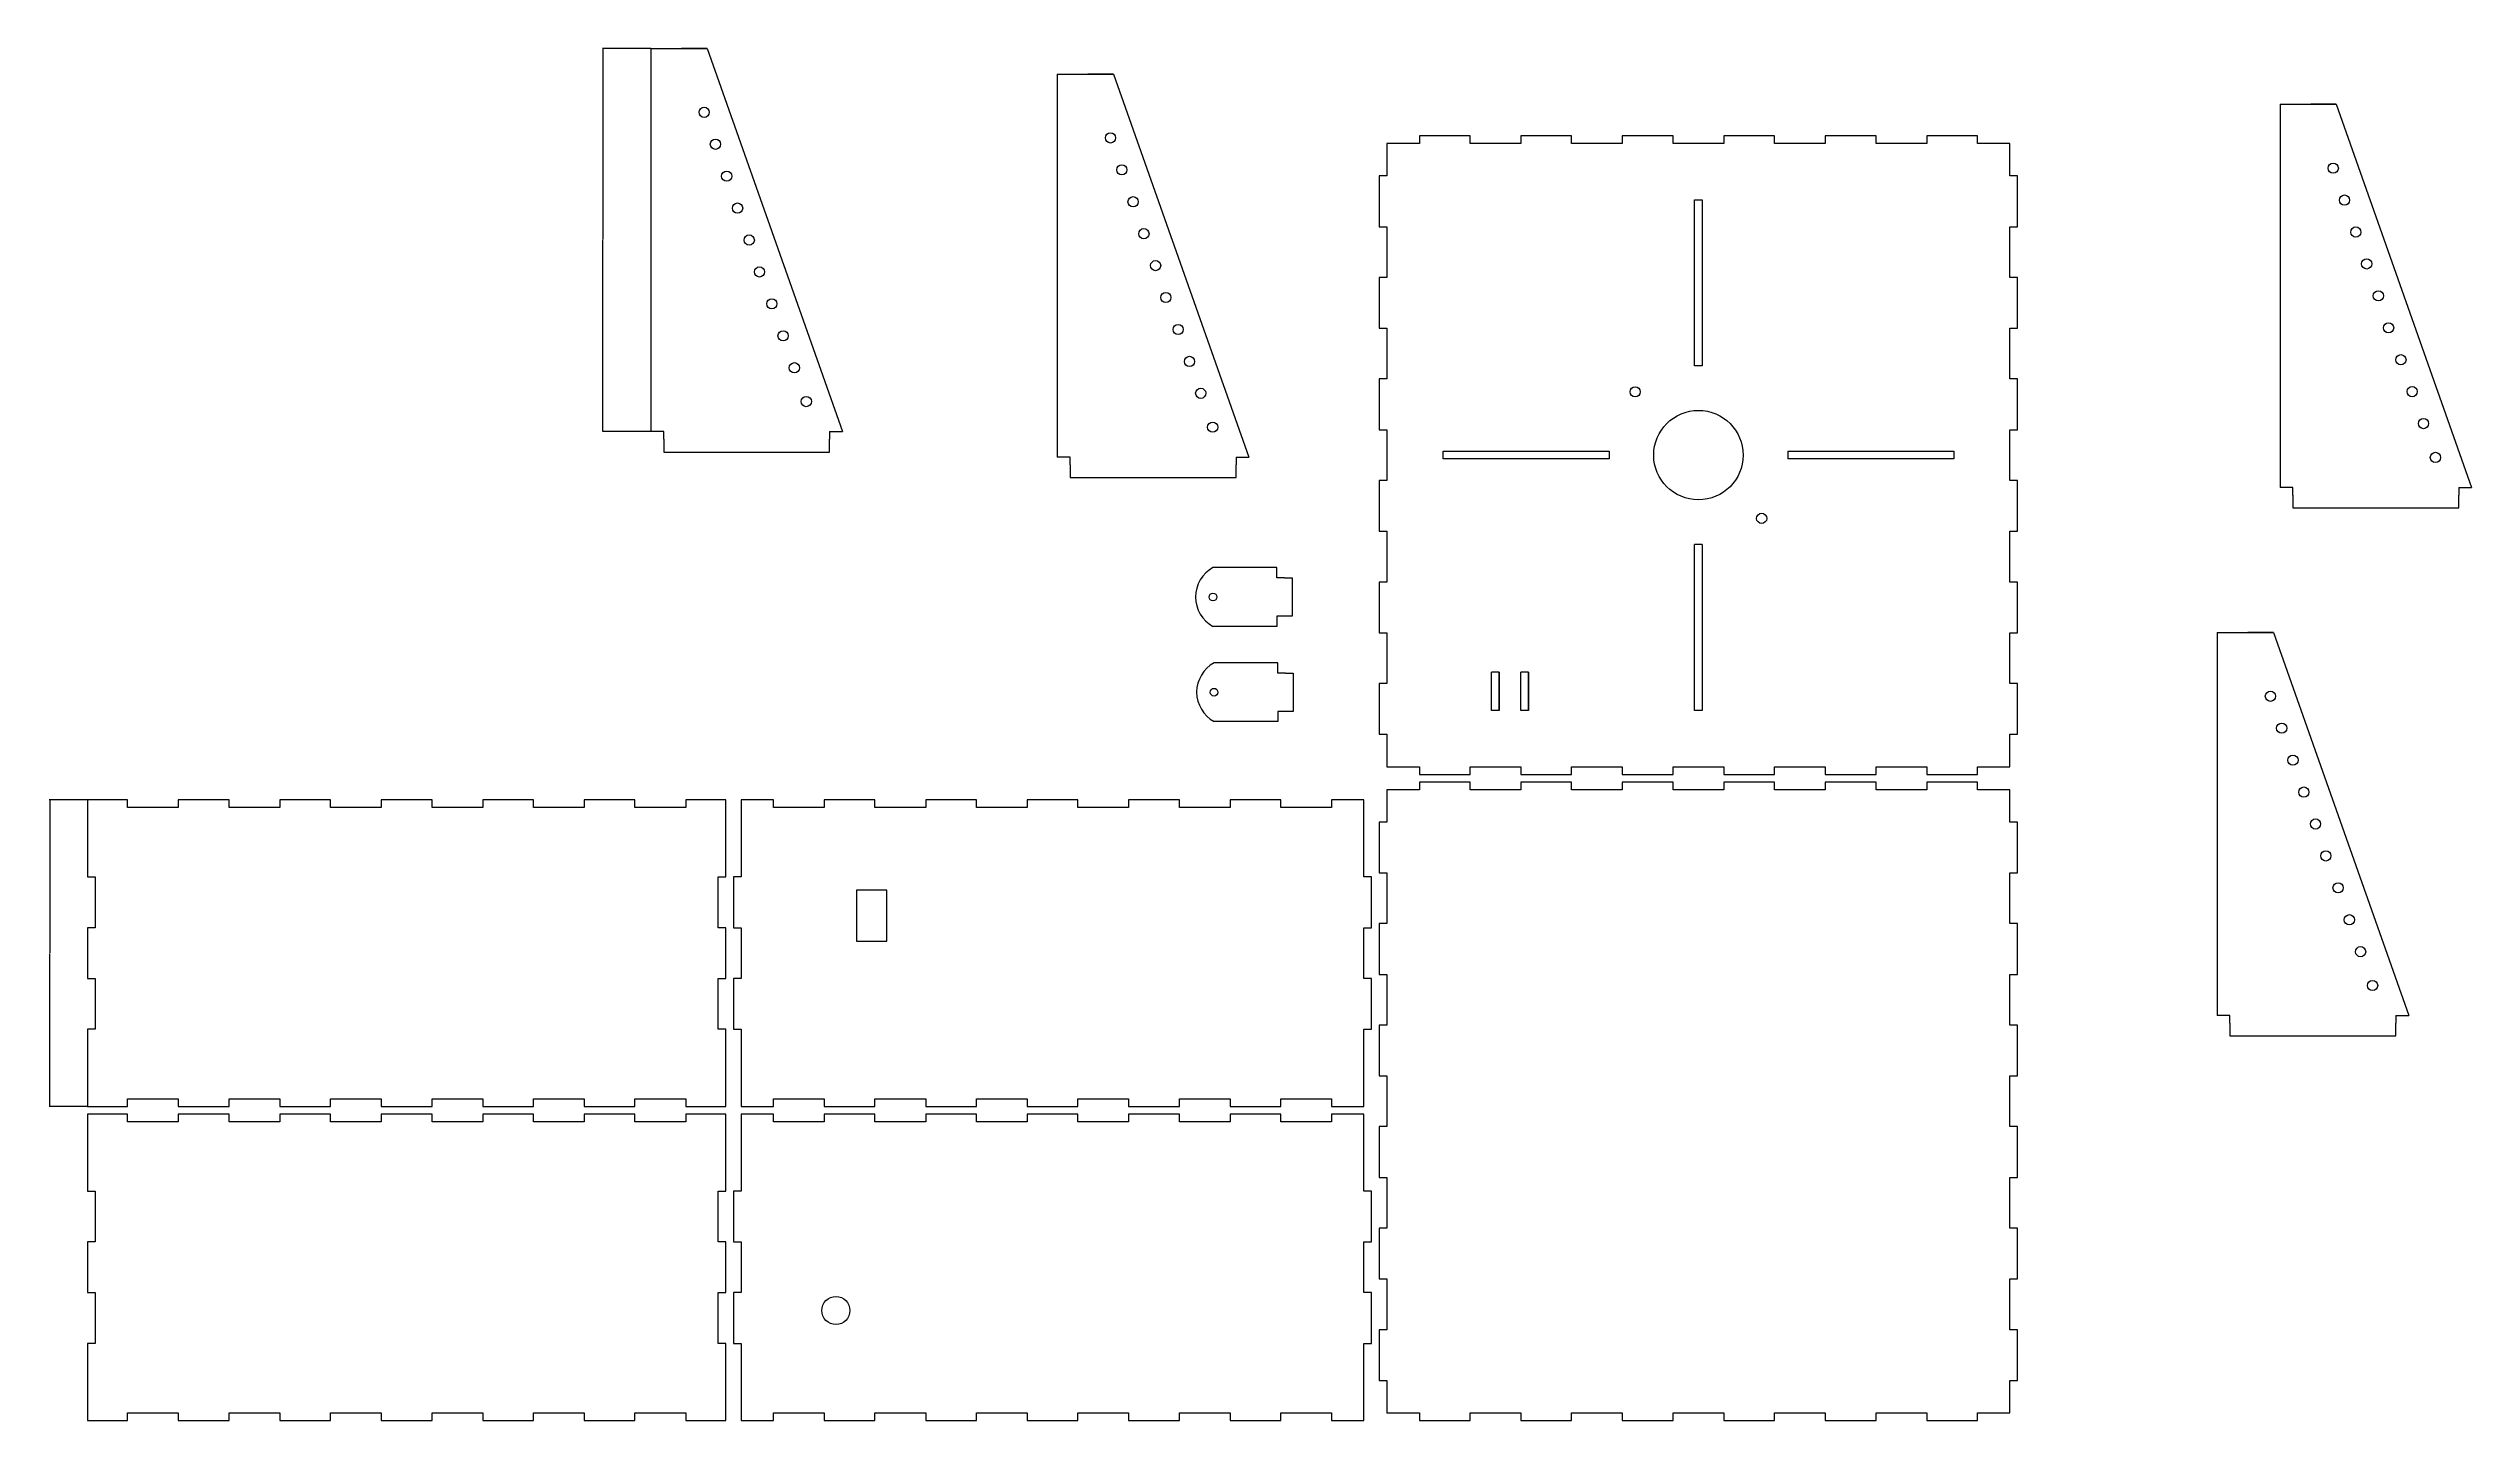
# Model space of a CAD drawing. Header units: millimetres. Extents: x -15 to 934, y 3 to 540.
import ezdxf

# ---------------------------------------------------------------- set-up
doc = ezdxf.new("R2010")
doc.units = ezdxf.units.MM
doc.header["$MEASUREMENT"] = 0
doc.layers.get('0').update_dxf_attribs({"linetype": 'CONTINUOUS'})
doc.layers.get('Defpoints').update_dxf_attribs({"linetype": 'CONTINUOUS'})
for name, color, linetype in [('back_outsideCutPath', 7, 'CONTINUOUS'), ('bottom_outsideCutPath', 7, 'CONTINUOUS'), ('front_outsideCutPath', 7, 'CONTINUOUS'), ('left_outsideCutPath', 7, 'CONTINUOUS'), ('right_outsideCutPath', 7, 'CONTINUOUS'), ('top_outsideCutPath', 7, 'CONTINUOUS')]:
    doc.layers.add(name, color=color, linetype=linetype)
doc.dimstyles.get("Standard").update_dxf_attribs({"dimtxt": 0.18, "dimasz": 0.18, "dimexe": 0.18, "dimexo": 0.0625, "dimgap": 0.09, "dimtad": 0, "dimtih": 1, "dimtoh": 1, "dimdec": 4, "dimzin": 0, "dimdsep": 46, "dimtxsty": 'Standard', "dimcen": 0.09, "dimadec": 0, "dimazin": 0, "dimtfac": 1, "dimtdec": 4, "dimtofl": 0, "dimtmove": 0, "dimatfit": 3, "dimfxl": 1, "dimtolj": 1, "dimtzin": 0, "dimarcsym": 0})

# ---------------------------------------------------------------- blocks, each defined once
blk = doc.blocks.new('*D13')
at = {"color": 0, "linetype": 'Continuous', "lineweight": -2, "transparency": 16777216}
for p, q in [((220.64, 540.21), (201.68, 540.21)), ((201.86, 540.03), (201.86, 465.39)), ((201.86, 390.39), (201.86, 465.03)), ((220.64, 390.21), (201.68, 390.21))]:
    blk.add_line(p, q, dxfattribs=at)
at = {"color": 0, "linetype": 'Continuous', "transparency": 16777216}
for points in [[(201.83, 540.03), (201.89, 540.03), (201.86, 540.21)], [(201.83, 390.39), (201.89, 390.39), (201.86, 390.21)]]:
    blk.add_solid(points, dxfattribs=at)
at = {"layer": 'Defpoints', "color": 0, "linetype": 'Continuous', "transparency": 16777216}
for p in [(220.7, 540.21), (201.86, 390.21), (220.7, 390.21)]:
    blk.add_point(p, dxfattribs=at)
at = {"color": 0, "linetype": 'Continuous', "transparency": 16777216, "insert": (201.86, 465.21), "char_height": 0.18, "attachment_point": 5}
blk.add_mtext('\\A1;150.0000', dxfattribs=at)
blk = doc.blocks.new('*D14')
at = {"color": 0, "linetype": 'Continuous', "lineweight": -2, "transparency": 16777216}
for p, q in [((-0.06, 246), (-14.97, 246)), ((-14.79, 245.82), (-14.79, 186.18)), ((-14.79, 126.18), (-14.79, 185.82)), ((-0.06, 126), (-14.97, 126))]:
    blk.add_line(p, q, dxfattribs=at)
at = {"color": 0, "linetype": 'Continuous', "transparency": 16777216}
for points in [[(-14.82, 245.82), (-14.76, 245.82), (-14.79, 246)], [(-14.82, 126.18), (-14.76, 126.18), (-14.79, 126)]]:
    blk.add_solid(points, dxfattribs=at)
at = {"layer": 'Defpoints', "color": 0, "linetype": 'Continuous', "transparency": 16777216}
for p in [(0, 246), (-14.79, 126), (0, 126)]:
    blk.add_point(p, dxfattribs=at)
at = {"color": 0, "linetype": 'Continuous', "transparency": 16777216, "insert": (-14.79, 186), "char_height": 0.18, "attachment_point": 5}
blk.add_mtext('\\A1;120.0000', dxfattribs=at)

msp = doc.modelspace()

# ---------------------------------------------------------------- linework, layer by layer
at = {"linetype": 'Continuous'}
for p, q in [((220.70139, 540.20818), (242.70139, 540.20818)), ((220.70139, 540.20818), (220.70139, 390.20818)), ((242.70139, 540.20818), (232.70139, 540.20818)), ((242.70139, 540.20818), (295.70139, 390.20818)), ((379.88159, 530.19026), (401.88159, 530.19026)), ((379.88159, 530.19026), (379.88159, 380.19026)), ((401.88159, 530.19026), (391.88159, 530.19026)), ((401.88159, 530.19026), (454.88159, 380.19026)), ((858.83793, 518.34575), (880.83793, 518.34575)), ((858.83793, 518.34575), (858.83793, 368.34575)), ((880.83793, 518.34575), (870.83793, 518.34575)), ((880.83793, 518.34575), (933.83793, 368.34575)), ((629.5, 416), (629.5, 481)), ((629.5, 481), (632.5, 481)), ((632.5, 481), (632.5, 416)), ((632.5, 416), (629.5, 416)), ((225.70139, 390.20818), (220.70139, 390.20818)), ((225.70139, 388.70818), (225.70139, 390.20818)), ((290.70139, 390.20818), (290.70139, 387.20818)), ((290.70139, 390.20818), (295.70139, 390.20818)), ((225.70139, 387.20818), (225.70139, 388.70818)), ((225.70139, 387.20818), (225.70139, 382.20818)), ((225.70139, 382.20818), (290.70139, 382.20818)), ((290.70139, 382.20818), (290.70139, 387.20818)), ((384.88159, 380.19026), (379.88159, 380.19026)), ((384.88159, 378.69026), (384.88159, 380.19026)), ((449.88159, 380.19026), (449.88159, 377.19026)), ((449.88159, 380.19026), (454.88159, 380.19026)), ((531, 381), (531, 382.5)), ((531, 382.5), (596, 382.5)), ((531, 379.5), (531, 381)), ((596, 382.5), (596, 379.5)), ((666, 382.5), (731, 382.5)), ((666, 382.5), (666, 379.5)), ((731, 382.5), (731, 379.5)), ((384.88159, 377.19026), (384.88159, 378.69026)), ((384.88159, 377.19026), (384.88159, 372.19026)), ((384.88159, 372.19026), (449.88159, 372.19026)), ((449.88159, 372.19026), (449.88159, 377.19026)), ((596, 379.5), (531, 379.5)), ((731, 379.5), (666, 379.5)), ((863.83793, 368.34575), (858.83793, 368.34575)), ((863.83793, 366.84575), (863.83793, 368.34575)), ((863.83793, 365.34575), (863.83793, 366.84575)), ((863.83793, 365.34575), (863.83793, 360.34575)), ((928.83793, 368.34575), (928.83793, 365.34575)), ((928.83793, 368.34575), (933.83793, 368.34575)), ((928.83793, 360.34575), (928.83793, 365.34575)), ((863.83793, 360.34575), (928.83793, 360.34575)), ((629.5, 281), (629.5, 346)), ((632.5, 346), (629.5, 346)), ((632.5, 346), (632.5, 281)), ((465.85193, 336.9407), (440.85193, 336.9407)), ((465.85193, 332.9407), (465.85193, 336.9407)), ((468.85193, 332.9407), (465.85193, 332.9407)), ((468.85193, 332.9407), (471.85193, 332.9407)), ((471.85193, 332.9407), (471.85193, 317.9407)), ((465.85193, 313.9407), (440.85193, 313.9407)), ((467.35193, 317.9407), (465.85193, 317.9407)), ((465.85193, 317.9407), (465.85193, 313.9407)), ((468.85193, 317.9407), (467.35193, 317.9407)), ((471.85193, 317.9407), (468.85193, 317.9407)), ((834.22409, 311.56355), (856.22409, 311.56355)), ((834.22409, 311.56355), (834.22409, 161.56355)), ((856.22409, 311.56355), (846.22409, 311.56355)), ((856.22409, 311.56355), (909.22409, 161.56355)), ((466.29404, 299.67232), (441.29404, 299.67232)), ((466.29404, 295.67232), (466.29404, 299.67232)), ((469.29404, 295.67232), (466.29404, 295.67232)), ((469.29404, 295.67232), (472.29404, 295.67232)), ((472.29404, 295.67232), (472.29404, 280.67232)), ((549.90355, 281), (549.90355, 296)), ((552.90355, 296), (549.90355, 296)), ((552.90355, 296), (552.90355, 281)), ((552.90355, 281), (552.90355, 296)), ((561.5, 281), (561.5, 296)), ((564.5, 296), (561.5, 296)), ((564.5, 296), (564.5, 281)), ((564.5, 281), (564.5, 296)), ((466.29404, 276.67232), (441.29404, 276.67232)), ((467.79404, 280.67232), (466.29404, 280.67232)), ((466.29404, 280.67232), (466.29404, 276.67232)), ((469.29404, 280.67232), (467.79404, 280.67232)), ((472.29404, 280.67232), (469.29404, 280.67232)), ((551.40355, 281), (549.90355, 281)), ((552.90355, 281), (551.40355, 281)), ((563, 281), (561.5, 281)), ((564.5, 281), (563, 281)), ((631, 281), (629.5, 281)), ((632.5, 281), (631, 281)), ((301.15944, 210.64659), (301.15944, 190.64659)), ((313.15944, 210.64659), (301.15944, 210.64659)), ((313.15944, 190.64659), (313.15944, 210.64659)), ((301.15944, 190.64659), (313.15944, 190.64659)), ((839.22409, 161.56355), (834.22409, 161.56355)), ((839.22409, 160.06355), (839.22409, 161.56355)), ((904.22409, 161.56355), (904.22409, 158.56355)), ((904.22409, 161.56355), (909.22409, 161.56355)), ((839.22409, 158.56355), (839.22409, 160.06355)), ((839.22409, 158.56355), (839.22409, 153.56355)), ((839.22409, 153.56355), (904.22409, 153.56355)), ((904.22409, 153.56355), (904.22409, 158.56355))]:
    msp.add_line(p, q, dxfattribs=at)
for centre, radius in [((241.53472, 515.20818), 2), ((245.95139, 502.70818), 2), ((400.71493, 505.19026), 2), ((405.13159, 492.69026), 2), ((879.67126, 493.34575), 2), ((250.36806, 490.20818), 2), ((254.62508, 477.70818), 2), ((409.54826, 480.19026), 2), ((884.08793, 480.84575), 2), ((259.20139, 465.20818), 2), ((413.80529, 467.69026), 2), ((888.50459, 468.34575), 2), ((418.38159, 455.19026), 2), ((892.76162, 455.84575), 2), ((263.22487, 452.70818), 2), ((268.03472, 440.20818), 2), ((422.40508, 442.69026), 2), ((897.33793, 443.34575), 2), ((272.45139, 427.70818), 2), ((427.21493, 430.19026), 2), ((901.36141, 430.84575), 2), ((431.63159, 417.69026), 2), ((906.17126, 418.34575), 2), ((276.86806, 415.20818), 2), ((281.54972, 401.95818), 2), ((436.04826, 405.19026), 2), ((606.22854, 405.77146), 2), ((910.58793, 405.84575), 2), ((440.72993, 391.94026), 2), ((631, 381), 17.5), ((915.00459, 393.34575), 2), ((919.68626, 380.09575), 2), ((655.77146, 356.22854), 2), ((440.85193, 325.4407), 1.5), ((441.29404, 288.17232), 1.5), ((855.05742, 286.56355), 2), ((859.47409, 274.06355), 2), ((863.89076, 261.56355), 2), ((868.14778, 249.06355), 2), ((872.72409, 236.56355), 2), ((876.74757, 224.06355), 2), ((881.55742, 211.56355), 2), ((885.97409, 199.06355), 2), ((890.39076, 186.56355), 2), ((895.07242, 173.31355), 2), ((293.14278, 46.0761), 5.5)]:
    msp.add_circle(centre, radius, dxfattribs=at)
for centre in [(447.10193, 325.4407), (447.54404, 288.17232)]:
    msp.add_arc(centre, 13.08864, 118.52311861, 241.47688139, dxfattribs=at)
at = {"layer": 'back_outsideCutPath'}
for p, q in [((0, 246), (0, 215.8125)), ((15.6875, 246), (0, 246)), ((15.6875, 243), (15.6875, 246)), ((35.5625, 243), (15.6875, 243)), ((55.4375, 246), (35.5625, 246)), ((35.5625, 246), (35.5625, 243)), ((55.4375, 243), (55.4375, 246)), ((75.3125, 243), (55.4375, 243)), ((95.1875, 246), (75.3125, 246)), ((75.3125, 246), (75.3125, 243)), ((95.1875, 243), (95.1875, 246)), ((115.0625, 243), (95.1875, 243)), ((134.9375, 246), (115.0625, 246)), ((115.0625, 246), (115.0625, 243)), ((134.9375, 243), (134.9375, 246)), ((154.8125, 243), (134.9375, 243)), ((174.6875, 246), (154.8125, 246)), ((154.8125, 246), (154.8125, 243)), ((174.6875, 243), (174.6875, 246)), ((194.5625, 243), (174.6875, 243)), ((214.4375, 246), (194.5625, 246)), ((194.5625, 246), (194.5625, 243)), ((214.4375, 243), (214.4375, 246)), ((234.3125, 243), (214.4375, 243)), ((250, 246), (234.3125, 246)), ((234.3125, 246), (234.3125, 243)), ((250, 235.6875), (250, 246)), ((250, 215.8125), (250, 235.6875)), ((0, 215.8125), (3, 215.8125)), ((3, 215.8125), (3, 195.9375)), ((247, 195.9375), (247, 215.8125)), ((247, 215.8125), (250, 215.8125)), ((3, 195.9375), (0, 195.9375)), ((0, 195.9375), (0, 176.0625)), ((250, 195.9375), (247, 195.9375)), ((250, 176.0625), (250, 195.9375)), ((0, 176.0625), (3, 176.0625)), ((3, 176.0625), (3, 156.1875)), ((247, 156.1875), (247, 176.0625)), ((247, 176.0625), (250, 176.0625)), ((3, 156.1875), (0, 156.1875)), ((0, 156.1875), (0, 136.3125)), ((250, 156.1875), (247, 156.1875)), ((250, 126), (250, 156.1875)), ((0, 136.3125), (0, 126)), ((0, 126), (15.6875, 126)), ((15.6875, 126), (15.6875, 129)), ((15.6875, 129), (35.5625, 129)), ((35.5625, 129), (35.5625, 126)), ((35.5625, 126), (55.4375, 126)), ((55.4375, 126), (55.4375, 129)), ((55.4375, 129), (75.3125, 129)), ((75.3125, 129), (75.3125, 126)), ((75.3125, 126), (95.1875, 126)), ((95.1875, 126), (95.1875, 129)), ((95.1875, 129), (115.0625, 129)), ((115.0625, 129), (115.0625, 126)), ((115.0625, 126), (134.9375, 126)), ((134.9375, 126), (134.9375, 129)), ((134.9375, 129), (154.8125, 129)), ((154.8125, 129), (154.8125, 126)), ((154.8125, 126), (174.6875, 126)), ((174.6875, 126), (174.6875, 129)), ((174.6875, 129), (194.5625, 129)), ((194.5625, 129), (194.5625, 126)), ((194.5625, 126), (214.4375, 126)), ((214.4375, 126), (214.4375, 129)), ((214.4375, 129), (234.3125, 129)), ((234.3125, 129), (234.3125, 126)), ((234.3125, 126), (250, 126))]:
    msp.add_line(p, q, dxfattribs=at)
at = {"layer": 'bottom_outsideCutPath'}
for p, q in [((541.5625, 506), (521.6875, 506)), ((521.6875, 506), (521.6875, 503)), ((541.5625, 503), (541.5625, 506)), ((581.3125, 506), (561.4375, 506)), ((561.4375, 506), (561.4375, 503)), ((581.3125, 503), (581.3125, 506)), ((621.0625, 506), (601.1875, 506)), ((601.1875, 506), (601.1875, 503)), ((621.0625, 503), (621.0625, 506)), ((660.8125, 506), (640.9375, 506)), ((640.9375, 506), (640.9375, 503)), ((660.8125, 503), (660.8125, 506)), ((700.5625, 506), (680.6875, 506)), ((680.6875, 506), (680.6875, 503)), ((700.5625, 503), (700.5625, 506)), ((740.3125, 506), (720.4375, 506)), ((720.4375, 506), (720.4375, 503)), ((740.3125, 503), (740.3125, 506)), ((509, 503), (509, 490.3125)), ((521.6875, 503), (509, 503)), ((561.4375, 503), (541.5625, 503)), ((601.1875, 503), (581.3125, 503)), ((640.9375, 503), (621.0625, 503)), ((680.6875, 503), (660.8125, 503)), ((720.4375, 503), (700.5625, 503)), ((753, 503), (740.3125, 503)), ((753, 490.3125), (753, 503)), ((509, 490.3125), (506, 490.3125)), ((506, 490.3125), (506, 470.4375)), ((756, 490.3125), (753, 490.3125)), ((756, 470.4375), (756, 490.3125)), ((506, 470.4375), (509, 470.4375)), ((509, 470.4375), (509, 450.5625)), ((753, 450.5625), (753, 470.4375)), ((753, 470.4375), (756, 470.4375)), ((509, 450.5625), (506, 450.5625)), ((506, 450.5625), (506, 430.6875)), ((756, 450.5625), (753, 450.5625)), ((756, 430.6875), (756, 450.5625)), ((506, 430.6875), (509, 430.6875)), ((509, 430.6875), (509, 410.8125)), ((753, 410.8125), (753, 430.6875)), ((753, 430.6875), (756, 430.6875)), ((509, 410.8125), (506, 410.8125)), ((506, 410.8125), (506, 390.9375)), ((756, 410.8125), (753, 410.8125)), ((756, 390.9375), (756, 410.8125)), ((506, 390.9375), (509, 390.9375)), ((509, 390.9375), (509, 371.0625)), ((753, 371.0625), (753, 390.9375)), ((753, 390.9375), (756, 390.9375)), ((509, 371.0625), (506, 371.0625)), ((506, 371.0625), (506, 351.1875)), ((756, 371.0625), (753, 371.0625)), ((756, 351.1875), (756, 371.0625)), ((506, 351.1875), (509, 351.1875)), ((509, 351.1875), (509, 331.3125)), ((753, 331.3125), (753, 351.1875)), ((753, 351.1875), (756, 351.1875)), ((509, 331.3125), (506, 331.3125)), ((506, 331.3125), (506, 311.4375)), ((756, 331.3125), (753, 331.3125)), ((756, 311.4375), (756, 331.3125)), ((506, 311.4375), (509, 311.4375)), ((509, 311.4375), (509, 291.5625)), ((753, 291.5625), (753, 311.4375)), ((753, 311.4375), (756, 311.4375)), ((509, 291.5625), (506, 291.5625)), ((506, 291.5625), (506, 271.6875)), ((756, 291.5625), (753, 291.5625)), ((756, 271.6875), (756, 291.5625)), ((506, 271.6875), (509, 271.6875)), ((509, 271.6875), (509, 259)), ((753, 259), (753, 271.6875)), ((753, 271.6875), (756, 271.6875)), ((509, 259), (521.6875, 259)), ((521.6875, 259), (521.6875, 256)), ((541.5625, 256), (541.5625, 259)), ((541.5625, 259), (561.4375, 259)), ((561.4375, 259), (561.4375, 256)), ((581.3125, 256), (581.3125, 259)), ((581.3125, 259), (601.1875, 259)), ((601.1875, 259), (601.1875, 256)), ((621.0625, 256), (621.0625, 259)), ((621.0625, 259), (640.9375, 259)), ((640.9375, 259), (640.9375, 256)), ((660.8125, 256), (660.8125, 259)), ((660.8125, 259), (680.6875, 259)), ((680.6875, 259), (680.6875, 256)), ((700.5625, 256), (700.5625, 259)), ((700.5625, 259), (720.4375, 259)), ((720.4375, 259), (720.4375, 256)), ((740.3125, 256), (740.3125, 259)), ((740.3125, 259), (753, 259)), ((521.6875, 256), (541.5625, 256)), ((561.4375, 256), (581.3125, 256)), ((601.1875, 256), (621.0625, 256)), ((640.9375, 256), (660.8125, 256)), ((680.6875, 256), (700.5625, 256)), ((720.4375, 256), (740.3125, 256))]:
    msp.add_line(p, q, dxfattribs=at)
at = {"layer": 'front_outsideCutPath'}
for p, q in [((0, 123), (0, 92.8125)), ((15.6875, 123), (0, 123)), ((15.6875, 120), (15.6875, 123)), ((35.5625, 120), (15.6875, 120)), ((55.4375, 123), (35.5625, 123)), ((35.5625, 123), (35.5625, 120)), ((55.4375, 120), (55.4375, 123)), ((75.3125, 120), (55.4375, 120)), ((95.1875, 123), (75.3125, 123)), ((75.3125, 123), (75.3125, 120)), ((95.1875, 120), (95.1875, 123)), ((115.0625, 120), (95.1875, 120)), ((134.9375, 123), (115.0625, 123)), ((115.0625, 123), (115.0625, 120)), ((134.9375, 120), (134.9375, 123)), ((154.8125, 120), (134.9375, 120)), ((174.6875, 123), (154.8125, 123)), ((154.8125, 123), (154.8125, 120)), ((174.6875, 120), (174.6875, 123)), ((194.5625, 120), (174.6875, 120)), ((214.4375, 123), (194.5625, 123)), ((194.5625, 123), (194.5625, 120)), ((214.4375, 120), (214.4375, 123)), ((234.3125, 120), (214.4375, 120)), ((250, 123), (234.3125, 123)), ((234.3125, 123), (234.3125, 120)), ((250, 112.6875), (250, 123)), ((250, 92.8125), (250, 112.6875)), ((0, 92.8125), (3, 92.8125)), ((3, 92.8125), (3, 72.9375)), ((247, 72.9375), (247, 92.8125)), ((247, 92.8125), (250, 92.8125)), ((3, 72.9375), (0, 72.9375)), ((0, 72.9375), (0, 53.0625)), ((250, 72.9375), (247, 72.9375)), ((250, 53.0625), (250, 72.9375)), ((0, 53.0625), (3, 53.0625)), ((3, 53.0625), (3, 33.1875)), ((247, 33.1875), (247, 53.0625)), ((247, 53.0625), (250, 53.0625)), ((3, 33.1875), (0, 33.1875)), ((0, 33.1875), (0, 13.3125)), ((250, 33.1875), (247, 33.1875)), ((250, 3), (250, 33.1875)), ((0, 13.3125), (0, 3)), ((0, 3), (15.6875, 3)), ((15.6875, 3), (15.6875, 6)), ((15.6875, 6), (35.5625, 6)), ((35.5625, 6), (35.5625, 3)), ((35.5625, 3), (55.4375, 3)), ((55.4375, 3), (55.4375, 6)), ((55.4375, 6), (75.3125, 6)), ((75.3125, 6), (75.3125, 3)), ((75.3125, 3), (95.1875, 3)), ((95.1875, 3), (95.1875, 6)), ((95.1875, 6), (115.0625, 6)), ((115.0625, 6), (115.0625, 3)), ((115.0625, 3), (134.9375, 3)), ((134.9375, 3), (134.9375, 6)), ((134.9375, 6), (154.8125, 6)), ((154.8125, 6), (154.8125, 3)), ((154.8125, 3), (174.6875, 3)), ((174.6875, 3), (174.6875, 6)), ((174.6875, 6), (194.5625, 6)), ((194.5625, 6), (194.5625, 3)), ((194.5625, 3), (214.4375, 3)), ((214.4375, 3), (214.4375, 6)), ((214.4375, 6), (234.3125, 6)), ((234.3125, 6), (234.3125, 3)), ((234.3125, 3), (250, 3))]:
    msp.add_line(p, q, dxfattribs=at)
at = {"layer": 'left_outsideCutPath'}
for p, q in [((256, 123), (256, 92.8125)), ((268.6875, 123), (256, 123)), ((268.6875, 120), (268.6875, 123)), ((288.5625, 120), (268.6875, 120)), ((308.4375, 123), (288.5625, 123)), ((288.5625, 123), (288.5625, 120)), ((308.4375, 120), (308.4375, 123)), ((328.3125, 120), (308.4375, 120)), ((348.1875, 123), (328.3125, 123)), ((328.3125, 123), (328.3125, 120)), ((348.1875, 120), (348.1875, 123)), ((368.0625, 120), (348.1875, 120)), ((387.9375, 123), (368.0625, 123)), ((368.0625, 123), (368.0625, 120)), ((387.9375, 120), (387.9375, 123)), ((407.8125, 120), (387.9375, 120)), ((427.6875, 123), (407.8125, 123)), ((407.8125, 123), (407.8125, 120)), ((427.6875, 120), (427.6875, 123)), ((447.5625, 120), (427.6875, 120)), ((467.4375, 123), (447.5625, 123)), ((447.5625, 123), (447.5625, 120)), ((467.4375, 120), (467.4375, 123)), ((487.3125, 120), (467.4375, 120)), ((500, 123), (487.3125, 123)), ((487.3125, 123), (487.3125, 120)), ((500, 112.6875), (500, 123)), ((500, 92.8125), (500, 112.6875)), ((256, 92.8125), (253, 92.8125)), ((253, 92.8125), (253, 72.9375)), ((503, 92.8125), (500, 92.8125)), ((503, 72.9375), (503, 92.8125)), ((253, 72.9375), (256, 72.9375)), ((256, 72.9375), (256, 53.0625)), ((500, 53.0625), (500, 72.9375)), ((500, 72.9375), (503, 72.9375)), ((256, 53.0625), (253, 53.0625)), ((253, 53.0625), (253, 33.1875)), ((503, 53.0625), (500, 53.0625)), ((503, 33.1875), (503, 53.0625)), ((253, 33.1875), (256, 33.1875)), ((256, 33.1875), (256, 13.3125)), ((500, 3), (500, 33.1875)), ((500, 33.1875), (503, 33.1875)), ((256, 13.3125), (256, 3)), ((256, 3), (268.6875, 3)), ((268.6875, 3), (268.6875, 6)), ((268.6875, 6), (288.5625, 6)), ((288.5625, 6), (288.5625, 3)), ((288.5625, 3), (308.4375, 3)), ((308.4375, 3), (308.4375, 6)), ((308.4375, 6), (328.3125, 6)), ((328.3125, 6), (328.3125, 3)), ((328.3125, 3), (348.1875, 3)), ((348.1875, 3), (348.1875, 6)), ((348.1875, 6), (368.0625, 6)), ((368.0625, 6), (368.0625, 3)), ((368.0625, 3), (387.9375, 3)), ((387.9375, 3), (387.9375, 6)), ((387.9375, 6), (407.8125, 6)), ((407.8125, 6), (407.8125, 3)), ((407.8125, 3), (427.6875, 3)), ((427.6875, 3), (427.6875, 6)), ((427.6875, 6), (447.5625, 6)), ((447.5625, 6), (447.5625, 3)), ((447.5625, 3), (467.4375, 3)), ((467.4375, 3), (467.4375, 6)), ((467.4375, 6), (487.3125, 6)), ((487.3125, 6), (487.3125, 3)), ((487.3125, 3), (500, 3))]:
    msp.add_line(p, q, dxfattribs=at)
at = {"layer": 'right_outsideCutPath'}
for p, q in [((256, 246), (256, 215.8125)), ((268.6875, 246), (256, 246)), ((268.6875, 243), (268.6875, 246)), ((288.5625, 243), (268.6875, 243)), ((308.4375, 246), (288.5625, 246)), ((288.5625, 246), (288.5625, 243)), ((308.4375, 243), (308.4375, 246)), ((328.3125, 243), (308.4375, 243)), ((348.1875, 246), (328.3125, 246)), ((328.3125, 246), (328.3125, 243)), ((348.1875, 243), (348.1875, 246)), ((368.0625, 243), (348.1875, 243)), ((387.9375, 246), (368.0625, 246)), ((368.0625, 246), (368.0625, 243)), ((387.9375, 243), (387.9375, 246)), ((407.8125, 243), (387.9375, 243)), ((427.6875, 246), (407.8125, 246)), ((407.8125, 246), (407.8125, 243)), ((427.6875, 243), (427.6875, 246)), ((447.5625, 243), (427.6875, 243)), ((467.4375, 246), (447.5625, 246)), ((447.5625, 246), (447.5625, 243)), ((467.4375, 243), (467.4375, 246)), ((487.3125, 243), (467.4375, 243)), ((500, 246), (487.3125, 246)), ((487.3125, 246), (487.3125, 243)), ((500, 235.6875), (500, 246)), ((500, 215.8125), (500, 235.6875)), ((256, 215.8125), (253, 215.8125)), ((253, 215.8125), (253, 195.9375)), ((503, 215.8125), (500, 215.8125)), ((503, 195.9375), (503, 215.8125)), ((253, 195.9375), (256, 195.9375)), ((256, 195.9375), (256, 176.0625)), ((500, 176.0625), (500, 195.9375)), ((500, 195.9375), (503, 195.9375)), ((256, 176.0625), (253, 176.0625)), ((253, 176.0625), (253, 156.1875)), ((503, 176.0625), (500, 176.0625)), ((503, 156.1875), (503, 176.0625)), ((253, 156.1875), (256, 156.1875)), ((256, 156.1875), (256, 136.3125)), ((500, 126), (500, 156.1875)), ((500, 156.1875), (503, 156.1875)), ((256, 136.3125), (256, 126)), ((256, 126), (268.6875, 126)), ((268.6875, 126), (268.6875, 129)), ((268.6875, 129), (288.5625, 129)), ((288.5625, 129), (288.5625, 126)), ((288.5625, 126), (308.4375, 126)), ((308.4375, 126), (308.4375, 129)), ((308.4375, 129), (328.3125, 129)), ((328.3125, 129), (328.3125, 126)), ((328.3125, 126), (348.1875, 126)), ((348.1875, 126), (348.1875, 129)), ((348.1875, 129), (368.0625, 129)), ((368.0625, 129), (368.0625, 126)), ((368.0625, 126), (387.9375, 126)), ((387.9375, 126), (387.9375, 129)), ((387.9375, 129), (407.8125, 129)), ((407.8125, 129), (407.8125, 126)), ((407.8125, 126), (427.6875, 126)), ((427.6875, 126), (427.6875, 129)), ((427.6875, 129), (447.5625, 129)), ((447.5625, 129), (447.5625, 126)), ((447.5625, 126), (467.4375, 126)), ((467.4375, 126), (467.4375, 129)), ((467.4375, 129), (487.3125, 129)), ((487.3125, 129), (487.3125, 126)), ((487.3125, 126), (500, 126))]:
    msp.add_line(p, q, dxfattribs=at)
at = {"layer": 'top_outsideCutPath'}
for p, q in [((509, 250), (509, 237.3125)), ((521.6875, 250), (509, 250)), ((541.5625, 253), (521.6875, 253)), ((521.6875, 253), (521.6875, 250)), ((541.5625, 250), (541.5625, 253)), ((561.4375, 250), (541.5625, 250)), ((581.3125, 253), (561.4375, 253)), ((561.4375, 253), (561.4375, 250)), ((581.3125, 250), (581.3125, 253)), ((601.1875, 250), (581.3125, 250)), ((621.0625, 253), (601.1875, 253)), ((601.1875, 253), (601.1875, 250)), ((621.0625, 250), (621.0625, 253)), ((640.9375, 250), (621.0625, 250)), ((660.8125, 253), (640.9375, 253)), ((640.9375, 253), (640.9375, 250)), ((660.8125, 250), (660.8125, 253)), ((680.6875, 250), (660.8125, 250)), ((700.5625, 253), (680.6875, 253)), ((680.6875, 253), (680.6875, 250)), ((700.5625, 250), (700.5625, 253)), ((720.4375, 250), (700.5625, 250)), ((740.3125, 253), (720.4375, 253)), ((720.4375, 253), (720.4375, 250)), ((740.3125, 250), (740.3125, 253)), ((753, 250), (740.3125, 250)), ((753, 237.3125), (753, 250)), ((509, 237.3125), (506, 237.3125)), ((506, 237.3125), (506, 217.4375)), ((756, 237.3125), (753, 237.3125)), ((756, 217.4375), (756, 237.3125)), ((506, 217.4375), (509, 217.4375)), ((509, 217.4375), (509, 197.5625)), ((753, 197.5625), (753, 217.4375)), ((753, 217.4375), (756, 217.4375)), ((509, 197.5625), (506, 197.5625)), ((506, 197.5625), (506, 177.6875)), ((756, 197.5625), (753, 197.5625)), ((756, 177.6875), (756, 197.5625)), ((506, 177.6875), (509, 177.6875)), ((509, 177.6875), (509, 157.8125)), ((753, 157.8125), (753, 177.6875)), ((753, 177.6875), (756, 177.6875)), ((509, 157.8125), (506, 157.8125)), ((506, 157.8125), (506, 137.9375)), ((756, 157.8125), (753, 157.8125)), ((756, 137.9375), (756, 157.8125)), ((506, 137.9375), (509, 137.9375)), ((509, 137.9375), (509, 118.0625)), ((753, 118.0625), (753, 137.9375)), ((753, 137.9375), (756, 137.9375)), ((509, 118.0625), (506, 118.0625)), ((506, 118.0625), (506, 98.1875)), ((756, 118.0625), (753, 118.0625)), ((756, 98.1875), (756, 118.0625)), ((506, 98.1875), (509, 98.1875)), ((509, 98.1875), (509, 78.3125)), ((753, 78.3125), (753, 98.1875)), ((753, 98.1875), (756, 98.1875)), ((509, 78.3125), (506, 78.3125)), ((506, 78.3125), (506, 58.4375)), ((756, 78.3125), (753, 78.3125)), ((756, 58.4375), (756, 78.3125)), ((506, 58.4375), (509, 58.4375)), ((509, 58.4375), (509, 38.5625)), ((753, 38.5625), (753, 58.4375)), ((753, 58.4375), (756, 58.4375)), ((509, 38.5625), (506, 38.5625)), ((506, 38.5625), (506, 18.6875)), ((756, 38.5625), (753, 38.5625)), ((756, 18.6875), (756, 38.5625)), ((506, 18.6875), (509, 18.6875)), ((509, 18.6875), (509, 6)), ((753, 6), (753, 18.6875)), ((753, 18.6875), (756, 18.6875)), ((509, 6), (521.6875, 6)), ((521.6875, 6), (521.6875, 3)), ((521.6875, 3), (541.5625, 3)), ((541.5625, 3), (541.5625, 6)), ((541.5625, 6), (561.4375, 6)), ((561.4375, 6), (561.4375, 3)), ((561.4375, 3), (581.3125, 3)), ((581.3125, 3), (581.3125, 6)), ((581.3125, 6), (601.1875, 6)), ((601.1875, 6), (601.1875, 3)), ((601.1875, 3), (621.0625, 3)), ((621.0625, 3), (621.0625, 6)), ((621.0625, 6), (640.9375, 6)), ((640.9375, 6), (640.9375, 3)), ((640.9375, 3), (660.8125, 3)), ((660.8125, 3), (660.8125, 6)), ((660.8125, 6), (680.6875, 6)), ((680.6875, 6), (680.6875, 3)), ((680.6875, 3), (700.5625, 3)), ((700.5625, 3), (700.5625, 6)), ((700.5625, 6), (720.4375, 6)), ((720.4375, 6), (720.4375, 3)), ((720.4375, 3), (740.3125, 3)), ((740.3125, 3), (740.3125, 6)), ((740.3125, 6), (753, 6))]:
    msp.add_line(p, q, dxfattribs=at)

# ---------------------------------------------------------------- dimensions: what is measured, and where the dimension line sits
at = {"linetype": 'Continuous'}
for base, p1, p2, picture, middle in [((201.85779, 390.20818), (220.70139, 540.20818), (220.70139, 390.20818), '*D13', (201.85779, 465.20818)), ((-14.7909, 126), (0, 246), (0, 126), '*D14', (-14.7909, 186))]:
    dim = msp.add_linear_dim(base=base, p1=p1, p2=p2, angle=90, dimstyle='Standard', dxfattribs=at)
    dim.commit()
    dim.dimension.update_dxf_attribs({"geometry": picture, "text_midpoint": middle})

doc.saveas('drawing.dxf')
